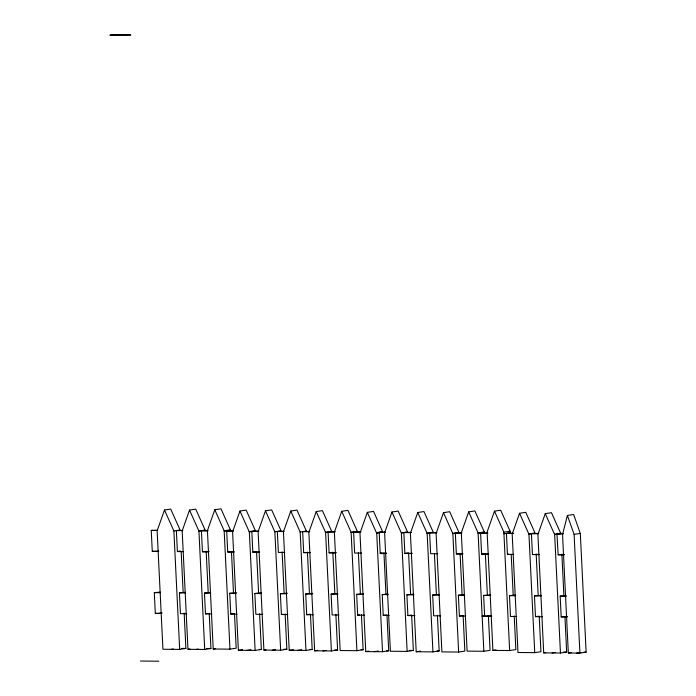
<?xml version="1.0" encoding="UTF-8"?>
<svg xmlns="http://www.w3.org/2000/svg" width="696" height="696" viewBox="0 0 696 696"><rect width="100%" height="100%" fill="white"/><g stroke="black" fill="none" stroke-linecap="round" stroke-linejoin="round"><path stroke-width="1.04" d="M567.388 515.44L562.542 534.606L568.327 653.005L579.916 653.1L586.128 652.161L580.316 533.423L573.608 514.501L567.388 515.44L574.104 534.371L579.916 653.1M164.491 510.003L173.887 530.987L180.099 530.039L170.703 509.054L164.491 510.003L157.139 530.839L162.934 649.246L179.672 649.385L185.893 648.437L184.162 613.089M198.934 531.196L205.137 530.108L195.741 509.124L189.529 510.072L182.178 530.909L187.972 649.307L204.711 649.455L210.931 648.507L209.209 613.307M224.199 531.413L230.42 530.465L230.385 529.804L220.989 508.82L214.777 509.768L207.425 530.604L213.22 649.003L229.958 649.15L236.179 648.202L234.482 613.515L230.75 614.09L229.732 593.297L236.605 592.748M249.159 531.622L255.38 530.674L246.158 510.09L239.946 511.038L232.595 531.875L238.38 650.273L255.127 650.421L261.348 649.472L259.599 613.733M265.463 510.838L274.85 531.822L281.071 530.874L271.675 509.898L265.463 510.838L258.112 531.683L263.897 650.081L280.645 650.221L286.856 649.281L285.134 613.95M306.388 531.109L296.992 510.09L290.78 511.038L283.429 531.875L289.214 650.282L305.962 650.421L312.182 649.472L310.451 614.159L306.719 614.725L305.709 593.94L312.687 593.392M325.467 532.266L331.679 531.318L322.413 510.629L316.202 511.577L308.85 532.423L314.644 650.821L331.392 650.96L337.603 650.02L335.863 614.377M351.132 532.483L357.335 531.335L347.939 510.351L341.727 511.299L334.376 532.135L340.161 650.543L356.909 650.682L363.129 649.733L361.407 614.594M376.44 532.701L382.652 531.753L373.543 511.403L367.323 512.352L359.98 533.197L365.765 651.595L382.513 651.734L388.725 650.786L386.967 614.812M401.314 532.91L407.534 531.962L398.173 511.073L391.961 512.012L384.61 532.858L390.404 651.256L407.143 651.404L413.363 650.456L411.632 615.02L407.9 615.586L406.882 594.793L413.624 594.253M426.987 533.127L433.208 532.179L423.968 511.56L417.757 512.508L410.405 533.345L416.199 651.752L432.947 651.891L439.159 650.943L437.41 615.238M452.722 533.345L458.934 532.397L449.668 511.708L443.456 512.656L436.105 533.493L441.899 651.9L458.638 652.039L464.858 651.091L463.11 615.455M478.108 533.562L484.32 532.614L484.285 531.918L474.889 510.934L468.678 511.882L461.326 532.718L467.12 651.125L483.859 651.265L490.08 650.316L488.383 615.664L491.411 615.69M503.939 533.78L510.151 532.832L510.072 531.187L500.676 510.203L494.465 511.151L487.113 531.988L492.898 650.386L509.646 650.534L515.858 649.586L514.213 615.882M528.83 533.989L535.041 533.04L525.767 512.326L519.547 513.274L512.195 534.11L517.989 652.509L534.737 652.657L540.949 651.708L539.209 616.099M545.264 513.639L554.66 534.624L560.872 533.675L551.476 512.691L545.264 513.639L537.912 534.476L543.707 652.883L560.454 653.022L566.666 652.074L564.926 616.56M158.558 551.397L152.276 551.336L151.249 530.395L157.731 530.248M189.529 510.072L198.925 531.048L205.137 530.108M214.777 509.768L224.173 530.743L230.385 529.804M239.946 511.038L249.342 532.014L251.821 531.64L252.831 552.189L259.669 552.25M152.276 551.336L158.758 551.197M290.78 511.038L300.176 532.022L306.388 531.074M182.596 530.657L176.375 530.604L177.393 551.554L180.299 551.11M316.202 511.577L325.598 532.562L328.086 532.179L329.095 552.833L335.942 552.894M207.808 530.874L201.414 530.822L202.44 551.763L209.018 551.623M341.727 511.299L351.123 532.283L357.335 531.335M233.082 531.083L226.687 531.031L227.714 551.98L230.611 551.537M252.831 552.189L256.554 551.623L258.581 592.94L254.849 593.505L255.867 614.298L262.705 614.359M367.323 512.352L376.719 533.336L379.207 532.953L380.199 553.268L386.141 553.32M391.961 512.012L401.357 532.997L403.845 532.623L404.863 553.477L411.893 553.538M417.757 512.508L427.153 533.484L429.641 533.11L430.641 553.694L437.61 553.755M309.494 531.735L302.664 531.674L303.682 552.624L310.346 552.476M443.456 512.656L452.852 533.641L455.332 533.258L456.35 553.912L462.736 553.964M329.095 552.833L332.819 552.267L334.846 593.584L331.113 594.149L332.131 614.942L338.978 615.003M468.678 511.882L478.074 532.866L484.285 531.918M494.465 511.151L503.861 532.127L510.072 531.187M380.199 553.268L386.393 553.12M519.547 513.274L528.943 534.25L531.431 533.875L532.44 554.555L539.409 554.616M404.863 553.477L408.587 552.911L410.614 594.227M161.594 613.498L155.312 613.446L154.294 592.653L160.124 592.105M554.468 534.206L560.689 533.258M186.659 613.715L180.429 613.663L179.42 592.87L185.223 592.313M574.104 534.371L580.316 533.423M456.35 553.912L462.918 553.772M211.871 613.924L205.477 613.872L204.459 593.079L210.322 592.531M487.661 533.24L480.588 533.179L481.615 554.129L484.512 553.685M513.735 533.458L506.427 533.397L507.445 554.347L508.689 554.155M532.44 554.555L538.66 554.408M287.831 614.568L281.401 614.516L280.384 593.723L287.326 593.183M155.312 613.446L162.185 612.906M563.099 533.875L556.957 533.823L558.149 554.773L564.317 554.625M205.477 613.872L207.347 613.585M364.53 615.221L357.674 615.16L356.656 594.367L363.329 593.827M389.177 615.429L383.235 615.377L382.217 594.584L387.933 594.036M281.401 614.516L283.272 614.229M440.646 615.864L433.686 615.803L432.668 595.01L439.376 594.471M465.781 616.073L459.386 616.021L458.368 595.228L464.223 594.68M491.724 616.291L484.651 616.238L483.633 595.445L490.393 594.897M357.674 615.16L359.545 614.872M516.676 616.508L510.481 616.456L509.472 595.663L515.258 595.106M383.235 615.377L386.036 614.951M171.303 649.316L173.374 649.003M542.454 616.726L535.476 616.665L534.458 595.872L541.175 595.332M187.972 649.307L190.043 648.994M196.342 649.385L198.412 649.063M567.101 616.934L561.185 616.882L560.167 596.089L566.344 595.941M213.22 649.003L215.29 648.689M459.386 616.021L462.179 615.595M238.38 650.273L242.53 649.646M246.758 650.351L250.899 649.716M482.137 615.917L484.616 615.542M482.171 616.612L488.383 615.664M263.897 650.081L265.968 649.768M272.275 650.151L275.381 649.681M289.214 650.282L293.364 649.646M297.592 650.351L301.733 649.716M535.476 616.665L538.278 616.238M314.644 650.821L317.75 650.351M323.014 650.89L326.12 650.421M561.185 616.882L567.362 616.734M365.765 651.595L368.871 651.125M374.144 651.665L378.285 651.038M416.199 651.752L420.34 651.117M492.898 650.386L496.013 649.916M543.707 652.883L545.777 652.57M552.076 652.952L555.182 652.483M568.327 653.005L571.442 652.535M576.706 653.074L580.847 652.448M177.611 530.422L182.804 530.465M202.658 530.63L207.991 530.674M227.931 530.839L233.264 530.891M252.892 531.057L258.86 531.109M278.583 531.274L283.942 531.318M303.9 531.483L309.755 531.535M329.191 531.701L335.141 531.753M354.856 531.918L360.902 531.97M380.164 532.135L385.297 532.17M405.046 532.344L411.188 532.397M430.72 532.562L436.862 532.614M456.445 532.779L461.848 532.823M481.832 532.988L487.887 533.04M507.662 533.214L512.891 533.258M532.553 533.423L538.713 533.475M563.316 533.684L558.201 533.641L558.392 534.058M151.249 530.395L157.531 530.448M258.608 531.3L251.821 531.64M283.768 531.518L277.339 531.457L278.365 552.407L284.795 552.459M334.889 531.944L328.086 532.179M360.667 532.17L353.611 532.109L354.638 553.05L361.494 553.111M385.079 532.37L378.92 532.318L379.207 532.953M410.971 532.588L403.845 532.623M436.644 532.805L429.641 533.11M461.683 533.023L455.332 533.258M538.495 533.667L531.431 533.875M178.637 551.362L180.716 551.38M228.958 551.789L234.187 551.832M254.075 551.998L258.955 552.041M330.339 552.65L336.203 552.694M406.107 553.285L412.128 553.337M482.859 553.938L487.905 553.981M177.393 551.554L183.622 551.606M202.44 551.763L208.835 551.815M227.714 551.98L233.995 552.032M303.682 552.624L310.181 552.676M481.615 554.129L488.679 554.19M507.445 554.347L513.631 554.399M558.149 554.773L564.065 554.825M258.581 592.94L261.513 592.966M334.846 593.584L337.777 593.61M154.294 592.653L160.576 592.705M179.42 592.87L185.641 592.922M204.459 593.079L210.853 593.131M229.732 593.297L236.014 593.349M254.849 593.505L261.687 593.566M280.384 593.723L286.813 593.775M305.709 593.94L312.2 593.992M331.113 594.149L337.96 594.21M356.656 594.367L363.521 594.428M382.217 594.584L388.159 594.636M406.882 594.793L413.911 594.854M432.668 595.01L439.628 595.071M458.368 595.228L464.763 595.28M483.633 595.445L490.706 595.498M509.472 595.663L515.658 595.715M534.458 595.872L541.436 595.933M560.167 596.089L566.083 596.141M230.75 614.09L237.031 614.142M306.719 614.725L313.217 614.785M407.9 615.586L414.929 615.647M361.033 649.716L363.129 649.733M206.747 648.472L210.931 648.507M283.724 649.255L286.856 649.281M310.085 649.455L312.182 649.472M181.708 648.402L185.893 648.437M409.178 650.421L413.363 650.456M259.251 649.455L261.348 649.472M334.463 649.986L337.603 650.02M437.062 650.925L439.159 650.943M563.525 652.048L566.666 652.074M583.987 652.143L586.128 652.161M386.637 650.769L388.725 650.786M140.479 661.043L158.906 661.2M561.872 554.129L563.925 596.107M554.66 534.624L560.454 653.022M536.172 553.99L538.191 595.306M528.943 534.25L534.737 652.657M511.229 554.834L513.196 595.089M503.861 532.127L509.646 650.534M485.347 553.564L487.365 594.871M478.074 532.866L483.859 651.265M460.073 553.346L462.092 594.662M452.852 533.641L458.638 652.039M434.426 554.19L436.392 594.445M427.153 533.484L432.947 651.891M401.357 532.997L407.143 651.404M385.949 594.019L383.957 553.337L381.478 553.712L381.443 553.076M376.719 533.336L382.513 651.734M358.37 552.485L360.389 593.801M351.123 532.283L356.909 650.682M325.598 532.562L331.392 650.96M307.415 552.05L309.433 593.366M300.176 532.022L305.962 650.421M282.098 551.841L284.116 593.157M274.859 531.84L280.645 650.221M249.342 532.014L255.127 650.421M231.446 551.415L233.465 592.722M224.173 530.743L229.958 649.15M206.173 551.197L208.191 592.513M198.925 531.048L204.711 649.455M181.178 552.041L183.144 592.296M173.887 530.987L179.672 649.385M112.361 34.8L109.872 35.174L130.778 34.957L112.361 34.8"/></g></svg>
